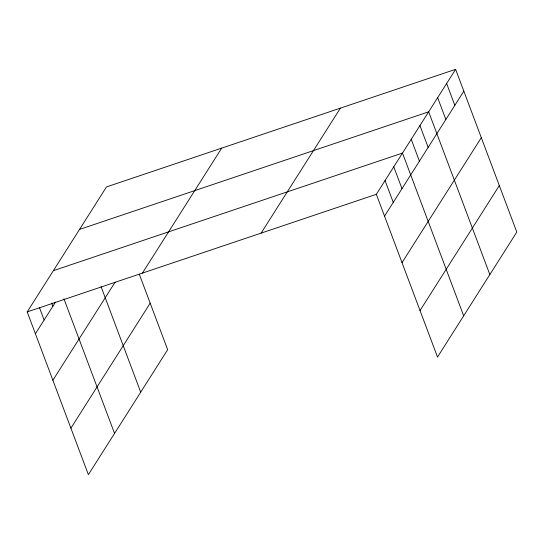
<?xml version="1.0" encoding="UTF-8"?>
<svg xmlns="http://www.w3.org/2000/svg" width="544" height="544" viewBox="0 0 544 544"><rect width="100%" height="100%" fill="white"/><g stroke="black" fill="none" stroke-linecap="round" stroke-linejoin="round"><path stroke-width="0.82" d="M139.264 274.115L167.668 349.69L88.38 474.674L27.2 311.916L106.488 186.932L455.62 69.326L516.8 232.084L437.512 357.068L376.332 194.31L455.62 69.326M35.408 333.744L55.468 302.124M52.884 380.249L115.104 282.18M142.412 273.108L221.7 148.118M70.897 428.169L150.185 303.178M261.12 233.118L340.408 108.134M384.54 216.138L463.828 91.154M402.016 262.65L481.311 137.659M420.029 310.563L499.317 185.579M79.533 229.425L428.665 111.819L489.845 274.577M53.366 270.667L402.499 153.068L463.678 315.826M27.2 311.916L376.332 194.31M446.638 83.49L454.838 105.318M437.648 97.655L445.856 119.483M419.941 125.569L428.148 147.397M411.223 139.318L419.424 161.146M393.774 166.818L401.982 188.646M385.057 180.56L393.258 202.388M101.068 286.722L140.706 392.183M63.94 298.806L114.546 433.432M51.673 303.13L52.85 306.245M39.44 307.523L44.125 319.994"/></g></svg>
